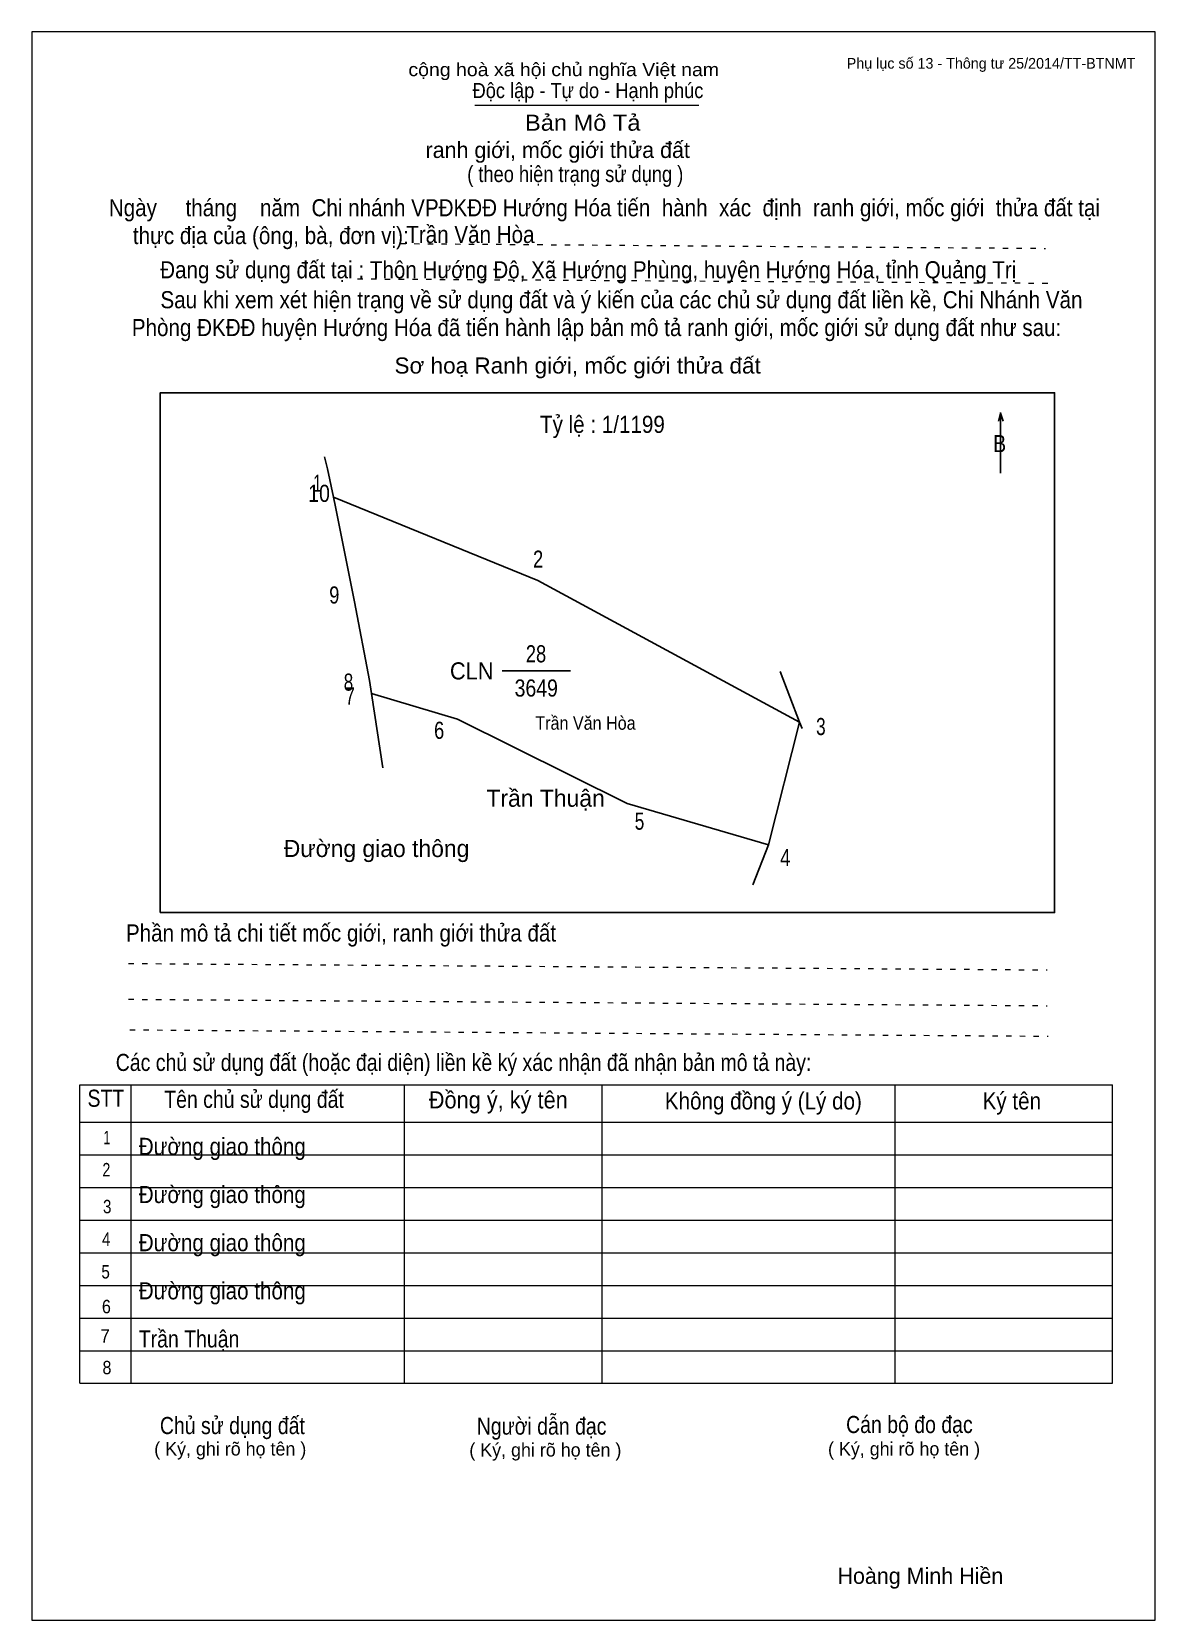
# Model space of a CAD drawing. Header units: centimetres. Extents: x 0 to 21, y 0 to 29.7.
import ezdxf
from ezdxf.enums import TextEntityAlignment as Align

# ---------------------------------------------------------------- set-up
doc = ezdxf.new("R2010")
doc.units = ezdxf.units.CM
doc.header["$LTSCALE"] = 0.13
doc.linetypes.add('DOTTED', pattern=[1.5, 0.3, -1.2])
for name, color, linetype, lineweight in [('1', 7, 'Continuous', 13), ('33', 7, 'Continuous', 25), ('6', 7, 'Continuous', 25), ('62', 7, 'Continuous', 13)]:
    doc.layers.add(name, color=color, linetype=linetype, lineweight=lineweight)
for name, color, linetype in [('2', 7, 'Continuous'), ('32', 7, 'Continuous'), ('34', 7, 'Continuous'), ('51', 7, 'Continuous'), ('63', 7, 'Continuous')]:
    doc.layers.add(name, color=color, linetype=linetype)

msp = doc.modelspace()

# ---------------------------------------------------------------- linework, layer by layer
at = {"layer": '1'}
msp.add_lwpolyline([(21, 0), (21, 29.7), (0, 29.7), (0, 0)], close=True, dxfattribs=at)
at = {"layer": '33'}
msp.add_line((8.79, 17.75), (10.07, 17.75), dxfattribs=at)
at = {"layer": '6'}
for p, q in [((5.68, 20.82), (5.64, 21)), ((13.77, 14.5), (13.48, 13.75))]:
    msp.add_line(p, q, dxfattribs=at)
for points in [[(5.64, 21), (5.53, 21.53), (5.47, 21.75)], [(13.77, 14.5), (14.35, 16.79), (9.46, 19.44), (5.64, 21)], [(5.68, 20.82), (6.03, 19.04), (6.31, 17.57)], [(6.31, 17.57), (6.35, 17.33), (6.56, 15.94)], [(13.99, 17.74), (14.35, 16.79), (14.4, 16.67)], [(6.35, 17.33), (7.96, 16.85), (11.13, 15.27), (13.77, 14.5)]]:
    msp.add_lwpolyline(points, dxfattribs=at)
at = {"layer": '62'}
for p, q in [((8.28, 28.33), (12.47, 28.33)), ((0.9, 10.01), (20.2, 10.01)), ((0.9, 4.43), (0.9, 10.01)), ((1.86, 4.43), (1.86, 10.01)), ((6.97, 4.43), (6.97, 9.99)), ((10.66, 4.43), (10.66, 9.99)), ((16.14, 4.43), (16.14, 10.01)), ((20.2, 4.43), (20.2, 10.01)), ((0.9, 9.31), (20.2, 9.31)), ((0.9, 8.7), (20.2, 8.7)), ((0.9, 8.09), (20.2, 8.09)), ((0.9, 7.48), (20.2, 7.48)), ((0.9, 6.87), (20.2, 6.87)), ((0.9, 6.26), (20.2, 6.26)), ((0.9, 5.65), (20.2, 5.65)), ((0.9, 5.04), (20.2, 5.04)), ((0.9, 4.43), (20.2, 4.43))]:
    msp.add_line(p, q, dxfattribs=at)
at = {"layer": '62', "linetype": 'DOTTED'}
for p, q in [((6.89, 25.74), (18.95, 25.65)), ((6.09, 25.08), (19.04, 25)), ((1.81, 12.28), (18.98, 12.16)), ((1.81, 11.61), (18.98, 11.49)), ((1.83, 11.04), (19, 10.92))]:
    msp.add_line(p, q, dxfattribs=at)
at = {"layer": '62', "lineweight": 25}
for p, q in [((18.11, 22.58), (18.11, 21.45)), ((18.11, 22.57), (18.07, 22.42)), ((18.11, 22.57), (18.16, 22.42))]:
    msp.add_line(p, q, dxfattribs=at)
msp.add_lwpolyline([(2.4, 13.23), (19.12, 13.23), (19.12, 22.95), (2.4, 22.95)], close=True, dxfattribs=at)

# ---------------------------------------------------------------- texts
at = {"layer": '2', "width": 0.9}
msp.add_text('Trần Văn Hòa', height=0.2502, dxfattribs=at).set_placement((10.35, 16.65), align=Align.CENTER)
at = {"layer": '32'}
for s, width, p in [('1', 0.65, (5.34, 21.1)), ('10', 0.85, (5.37, 20.91)), ('2', 0.8, (9.465, 19.68)), ('9', 0.8, (5.655, 19.01)), ('8', 0.75, (5.92, 17.38)), ('7', 0.75, (5.95, 17.12)), ('6', 0.8, (7.615, 16.48)), ('3', 0.75, (14.75, 16.55)), ('5', 0.75, (11.36, 14.78)), ('4', 0.8, (14.085, 14.1))]:
    msp.add_text(s, height=0.32, dxfattribs=dict(at, width=width)).set_placement(p, align=Align.CENTER)
at = {"layer": '33'}
for s, width, p in [('28', 0.8, (9.425, 17.91)), ('3649', 0.85, (9.43, 17.27))]:
    msp.add_text(s, height=0.32, dxfattribs=dict(at, width=width)).set_placement(p, align=Align.CENTER)
at = {"layer": '33', "width": 0.95}
msp.add_text('CLN', height=0.32, dxfattribs=at).set_placement((8.63, 17.59), align=Align.RIGHT)
at = {"layer": '33'}
for s, p in [('Trần Thuận', (9.605, 15.21)), ('Đường giao thông', (6.445, 14.27)), ('Đường giao thông', (6.445, 14.27)), ('Đường giao thông', (6.445, 14.27)), ('Đường giao thông', (6.445, 14.27))]:
    msp.add_text(s, height=0.32, dxfattribs=at).set_placement(p, align=Align.CENTER)
at = {"layer": '34'}
for s, width, p in [('Trần Văn Hòa', 0.9, (7, 25.75)), ('Đường giao thông', 0.9, (2, 8.7)), ('Đường giao thông', 0.9, (2, 7.8)), ('Đường giao thông', 0.9, (2, 6.9)), ('Đường giao thông', 0.9, (2, 6)), ('Trần Thuận', 0.85, (2, 5.1))]:
    msp.add_text(s, height=0.32, dxfattribs=dict(at, width=width)).set_placement(p)
at = {"layer": '51', "width": 0.9}
msp.add_text('Tỷ lệ : 1/1199', height=0.32, dxfattribs=at).set_placement((9.5, 22.2))
at = {"layer": '62'}
for s, height, width, p in [('cộng hoà xã hội chủ nghĩa Việt nam', 0.2474, 1.1, (7.04, 28.87)), ('Độc lập - Tự do - Hạnh phúc', 0.2828, 0.9, (8.24, 28.46)), ('Bản Mô Tả', 0.3, 1.1, (9.22, 27.85)), ('( theo hiện trạng sử dụng )', 0.3, 0.85, (8.14, 26.89)), ('Ngày     tháng    năm  Chi nhánh VPĐKĐĐ Hướng Hóa tiến  hành  xác  định  ranh giới, mốc giới  thửa đất tại ', 0.32, 0.9, (1.44, 26.25)), ('thực địa của (ông, bà, đơn vị): ', 0.32, 0.9, (1.89, 25.73)), ('Đang sử dụng đất tại : Thôn Hướng Độ, Xã Hướng Phùng, huyện Hướng Hóa, tỉnh Quảng Trị', 0.32, 0.9, (2.4, 25.09)), ('     Sau khi xem xét hiện trạng về sử dụng đất và ý kiến của các chủ sử dụng đất liền kề, Chi Nhánh Văn ', 0.32, 0.9, (1.87, 24.53)), ('Phòng ĐKĐĐ huyện Hướng Hóa đã tiến hành lập bản mô tả ranh giới, mốc giới sử dụng đất như sau:', 0.32, 0.9, (1.87, 24.01)), ('Sơ hoạ Ranh giới, mốc giới thửa đất', 0.3, 1.05, (6.78, 23.31)), ('B', 0.32, 0.85, (17.97, 21.84)), ('Phần mô tả chi tiết mốc giới, ranh giới thửa đất ', 0.32, 0.9, (1.76, 12.69)), ('Các chủ sử dụng đất (hoặc đại diện) liền kề ký xác nhận đã nhận bản mô tả này:', 0.32, 0.85, (1.57, 10.27))]:
    msp.add_text(s, height=height, dxfattribs=dict(at, width=width)).set_placement(p)
msp.add_text('ranh giới, mốc giới thửa đất', height=0.3, dxfattribs=at).set_placement((7.36, 27.34))
for s, height, width, p in [('STT', 0.32, 0.85, (1.385, 9.6)), ('Tên chủ sử dụng đất', 0.32, 0.85, (4.155, 9.58)), ('Đồng ý, ký tên', 0.32, 0.95, (8.72, 9.57)), ('Không đồng ý (Lý do)', 0.32, 0.9, (13.675, 9.55)), ('Ký tên', 0.32, 0.9, (18.32, 9.55)), ('1', 0.25, 0.7, (1.405, 8.9)), ('2', 0.25, 0.8, (1.395, 8.3)), ('3', 0.25, 0.85, (1.41, 7.61)), ('4', 0.25, 0.85, (1.39, 7)), ('5', 0.25, 0.85, (1.38, 6.39)), ('6', 0.25, 0.9, (1.395, 5.74)), ('7', 0.25, 0.95, (1.37, 5.19)), ('8', 0.25, 0.9, (1.405, 4.6)), ('Người dẫn đạc', 0.32, 0.85, (9.53, 3.47)), ('Chủ sử dụng đất', 0.32, 0.85, (3.75, 3.48)), ('Cán bộ đo đạc', 0.32, 0.85, (16.405, 3.5))]:
    msp.add_text(s, height=height, dxfattribs=dict(at, width=width)).set_placement(p, align=Align.CENTER)
for p in [(3.71, 3.08), (9.6, 3.06), (16.305, 3.08)]:
    msp.add_text('( Ký, ghi rõ họ tên )', height=0.25, dxfattribs=at).set_placement(p, align=Align.CENTER)
at = {"layer": '63'}
msp.add_text('Phụ lục số 13 - Thông tư 25/2014/TT-BTNMT', height=0.2, dxfattribs=at).set_placement((20.63, 29.01), align=Align.RIGHT)
msp.add_text('Hoàng Minh Hiền', height=0.3, dxfattribs=at).set_placement((16.61, 0.68), align=Align.CENTER)

doc.saveas('drawing.dxf')
